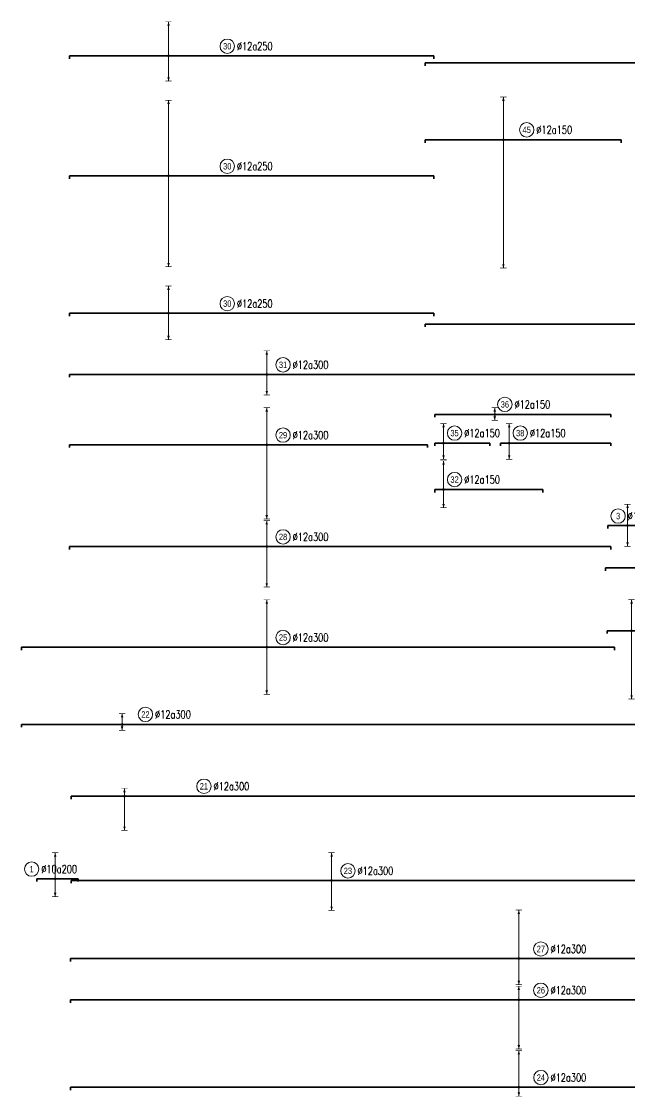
# Model space of a CAD drawing. Header units: millimetres. Extents: x -415354 to 883813, y -531490 to 486716.
# Drawn here: x 430 to 38382, y 980 to 68120 of the extents above; entities that cross this region are included whole.
import ezdxf
from ezdxf.enums import TextEntityAlignment as Align

# ---------------------------------------------------------------- set-up
doc = ezdxf.new("R2010")
doc.units = ezdxf.units.MM
doc.header["$MEASUREMENT"] = 0
for name, color, linetype, lineweight in [('NDC_S_DIM', 1, 'Continuous', 15), ('NDC_S_REBAR', 4, 'Continuous', 35), ('NDC_S_VN TEXT', 7, 'Continuous', 20)]:
    doc.layers.add(name, color=color, linetype=linetype, lineweight=lineweight)
doc.styles.add('ARIAL', font='arial.ttf', dxfattribs={"width": 0.8})
doc.styles.add('NDC_EN TXT', font='romans.shx', dxfattribs={"width": 0.8})

# ---------------------------------------------------------------- blocks, each defined once
blk = doc.blocks.new('*U179')
at = {"layer": 'NDC_S_REBAR'}
for p, q in [((0, 0), (-477.16, 0)), ((-477.16, 0), (-477.16, -0.9)), ((-477.16, -0.9), (-477.16, -0.9))]:
    blk.add_line(p, q, dxfattribs=at)
at = {"layer": 'NDC_S_VN TEXT', "style": 'ARIAL', "width": 0.8}
blk.add_attdef('KHT', text='', height=2, dxfattribs=at).set_placement((2.1, -2.92), align=Align.MIDDLE_CENTER)
at = {"layer": 'NDC_S_VN TEXT', "color": 3, "style": 'NDC_EN TXT', "width": 0.75}
blk.add_attdef('DKT', (5.1, -4.17), '', height=2.5, dxfattribs=at)
blk = doc.blocks.new('*U173')
h = blk.add_hatch(color=6)
edge = h.paths.add_edge_path()
edge.add_arc((-2.99, 0), 0.3, 0, 360)
at = {"layer": 'NDC_S_DIM', "color": 8}
for q in [(-2.99, 11.57), (-2.99, -23.18)]:
    blk.add_line((-2.99, 0), q, dxfattribs=at)
for points in [[(-3.99, 11.57, 0.2, 0.2, 0), (-1.99, 11.57, 0, 0, 0)], [(-3.99, -23.18, 0.2, 0.2, 0), (-1.99, -23.18, 0, 0, 0)]]:
    blk.add_lwpolyline(points, format="xyseb", dxfattribs=at)
at = {"layer": 'NDC_S_DIM'}
blk.add_circle((2.1, 3), 2.25, dxfattribs=at)
at = {"layer": 'NDC_S_DIM', "color": 6}
blk.add_circle((-2.99, 0), 0.3, dxfattribs=at)
at = {"layer": 'NDC_S_DIM', "color": 8}
for points in [[(-3.39, 10.37), (-2.99, 11.57), (-2.59, 10.37)], [(-3.39, -21.98), (-2.99, -23.18), (-2.59, -21.98)]]:
    blk.add_solid(points, dxfattribs=at)
at = {"layer": 'NDC_S_REBAR'}
for p, q in [((0, 0), (-64.53, 0)), ((-64.53, 0), (-64.53, -0.9)), ((0, 0), (47.17, 0)), ((47.17, 0), (47.17, -0.9)), ((-64.53, -0.9), (-64.53, -0.9)), ((47.17, -0.9), (47.17, -0.9))]:
    blk.add_line(p, q, dxfattribs=at)
at = {"layer": 'NDC_S_VN TEXT', "style": 'ARIAL', "width": 0.8}
blk.add_attdef('KHT', text='', height=2, dxfattribs=at).set_placement((2.1, 3), align=Align.MIDDLE_CENTER)
at = {"layer": 'NDC_S_VN TEXT', "color": 3, "style": 'NDC_EN TXT', "width": 0.75}
blk.add_attdef('DKT', (5.1, 1.75), '', height=2.5, dxfattribs=at)
blk = doc.blocks.new('*U174')
h = blk.add_hatch(color=6)
edge = h.paths.add_edge_path()
edge.add_arc((-2.99, 0), 0.3, 0, 360)
at = {"layer": 'NDC_S_DIM', "color": 8}
for q in [(-2.99, 8.1), (-2.99, -12.65)]:
    blk.add_line((-2.99, 0), q, dxfattribs=at)
for points in [[(-3.99, 8.1, 0.2, 0.2, 0), (-1.99, 8.1, 0, 0, 0)], [(-3.99, -12.65, 0.2, 0.2, 0), (-1.99, -12.65, 0, 0, 0)]]:
    blk.add_lwpolyline(points, format="xyseb", dxfattribs=at)
at = {"layer": 'NDC_S_DIM'}
blk.add_circle((2.1, 3), 2.25, dxfattribs=at)
at = {"layer": 'NDC_S_DIM', "color": 6}
blk.add_circle((-2.99, 0), 0.3, dxfattribs=at)
at = {"layer": 'NDC_S_DIM', "color": 8}
for points in [[(-3.39, 6.9), (-2.99, 8.1), (-2.59, 6.9)], [(-3.39, -11.45), (-2.99, -12.65), (-2.59, -11.45)]]:
    blk.add_solid(points, dxfattribs=at)
at = {"layer": 'NDC_S_REBAR'}
for p, q in [((0, 0), (-64.53, 0)), ((-64.53, 0), (-64.53, -0.9)), ((0, 0), (104.42, 0)), ((104.42, 0), (104.42, -0.9)), ((-64.53, -0.9), (-64.53, -0.9)), ((104.42, -0.9), (104.42, -0.9))]:
    blk.add_line(p, q, dxfattribs=at)
at = {"layer": 'NDC_S_VN TEXT', "style": 'ARIAL', "width": 0.8}
blk.add_attdef('KHT', text='', height=2, dxfattribs=at).set_placement((2.1, 3), align=Align.MIDDLE_CENTER)
at = {"layer": 'NDC_S_VN TEXT', "color": 3, "style": 'NDC_EN TXT', "width": 0.75}
blk.add_attdef('DKT', (5.1, 1.75), '', height=2.5, dxfattribs=at)
blk = doc.blocks.new('*U171')
h = blk.add_hatch(color=6)
edge = h.paths.add_edge_path()
edge.add_arc((-2.99, 0), 0.3, 0, 360)
at = {"layer": 'NDC_S_DIM', "color": 8}
for q in [(-2.99, 8.63), (-2.99, -9.37)]:
    blk.add_line((-2.99, 0), q, dxfattribs=at)
for points in [[(-3.99, 8.63, 0.2, 0.2, 0), (-1.99, 8.63, 0, 0, 0)], [(-3.99, -9.37, 0.2, 0.2, 0), (-1.99, -9.37, 0, 0, 0)]]:
    blk.add_lwpolyline(points, format="xyseb", dxfattribs=at)
at = {"layer": 'NDC_S_DIM'}
blk.add_circle((2.1, 3), 2.25, dxfattribs=at)
at = {"layer": 'NDC_S_DIM', "color": 6}
blk.add_circle((-2.99, 0), 0.3, dxfattribs=at)
at = {"layer": 'NDC_S_DIM', "color": 8}
for points in [[(-3.39, 7.43), (-2.99, 8.63), (-2.59, 7.43)], [(-3.39, -8.17), (-2.99, -9.37), (-2.59, -8.17)]]:
    blk.add_solid(points, dxfattribs=at)
at = {"layer": 'NDC_S_REBAR'}
for p, q in [((0, 0), (-84.28, 0)), ((-84.28, 0), (-84.28, -0.9)), ((0, 0), (470.92, 0)), ((-84.28, -0.9), (-84.28, -0.9))]:
    blk.add_line(p, q, dxfattribs=at)
at = {"layer": 'NDC_S_VN TEXT', "style": 'ARIAL', "width": 0.8}
blk.add_attdef('KHT', text='', height=2, dxfattribs=at).set_placement((2.1, 3), align=Align.MIDDLE_CENTER)
at = {"layer": 'NDC_S_VN TEXT', "color": 3, "style": 'NDC_EN TXT', "width": 0.75}
blk.add_attdef('DKT', (5.1, 1.75), '', height=2.5, dxfattribs=at)
blk = doc.blocks.new('*U169')
h = blk.add_hatch(color=6)
edge = h.paths.add_edge_path()
edge.add_arc((-39.85, 0), 0.3, 0, 360)
at = {"layer": 'NDC_S_DIM', "color": 8}
for q in [(-39.85, 15.14), (-39.85, -8.11)]:
    blk.add_line((-39.85, 0), q, dxfattribs=at)
for points in [[(-40.85, 15.14, 0.2, 0.2, 0), (-38.85, 15.14, 0, 0, 0)], [(-40.85, -8.11, 0.2, 0.2, 0), (-38.85, -8.11, 0, 0, 0)]]:
    blk.add_lwpolyline(points, format="xyseb", dxfattribs=at)
at = {"layer": 'NDC_S_DIM'}
blk.add_circle((-32.97, 3), 2.25, dxfattribs=at)
at = {"layer": 'NDC_S_DIM', "color": 6}
blk.add_circle((-39.85, 0), 0.3, dxfattribs=at)
at = {"layer": 'NDC_S_DIM', "color": 8}
for points in [[(-40.25, 13.94), (-39.85, 15.14), (-39.45, 13.94)], [(-40.25, -6.91), (-39.85, -8.11), (-39.45, -6.91)]]:
    blk.add_solid(points, dxfattribs=at)
at = {"layer": 'NDC_S_REBAR'}
for p, q in [((0, 0), (-179.82, 0)), ((-179.82, 0), (-179.82, -0.9)), ((-179.82, -0.9), (-179.82, -0.9))]:
    blk.add_line(p, q, dxfattribs=at)
at = {"layer": 'NDC_S_VN TEXT', "style": 'ARIAL', "width": 0.8}
blk.add_attdef('KHT', text='', height=2, dxfattribs=at).set_placement((-32.97, 3), align=Align.MIDDLE_CENTER)
at = {"layer": 'NDC_S_VN TEXT', "color": 3, "style": 'NDC_EN TXT', "width": 0.75}
blk.add_attdef('DKT', (-29.97, 1.75), '', height=2.5, dxfattribs=at)
blk = doc.blocks.new('*U170')
h = blk.add_hatch(color=6)
edge = h.paths.add_edge_path()
edge.add_arc((-39.87, 0), 0.3, 0, 360)
at = {"layer": 'NDC_S_DIM', "color": 8}
for q in [(-39.87, 11.43), (-39.87, -2.82)]:
    blk.add_line((-39.87, 0), q, dxfattribs=at)
for points in [[(-40.87, 11.43, 0.2, 0.2, 0), (-38.87, 11.43, 0, 0, 0)], [(-40.87, -2.82, 0.2, 0.2, 0), (-38.87, -2.82, 0, 0, 0)]]:
    blk.add_lwpolyline(points, format="xyseb", dxfattribs=at)
at = {"layer": 'NDC_S_DIM'}
blk.add_circle((-32.99, 3), 2.25, dxfattribs=at)
at = {"layer": 'NDC_S_DIM', "color": 6}
blk.add_circle((-39.87, 0), 0.3, dxfattribs=at)
at = {"layer": 'NDC_S_DIM', "color": 8}
for points in [[(-40.27, 10.23), (-39.87, 11.43), (-39.47, 10.23)], [(-40.27, -1.62), (-39.87, -2.82), (-39.47, -1.62)]]:
    blk.add_solid(points, dxfattribs=at)
at = {"layer": 'NDC_S_REBAR'}
for p, q in [((0, 0), (-179.84, 0)), ((-179.84, 0), (-179.84, -0.9)), ((0, 0), (69.61, 0)), ((69.61, 0), (69.61, -0.9)), ((-179.84, -0.9), (-179.84, -0.9)), ((69.61, -0.9), (69.61, -0.9))]:
    blk.add_line(p, q, dxfattribs=at)
at = {"layer": 'NDC_S_VN TEXT', "style": 'ARIAL', "width": 0.8}
blk.add_attdef('KHT', text='', height=2, dxfattribs=at).set_placement((-32.99, 3), align=Align.MIDDLE_CENTER)
at = {"layer": 'NDC_S_VN TEXT', "color": 3, "style": 'NDC_EN TXT', "width": 0.75}
blk.add_attdef('DKT', (-29.99, 1.75), '', height=2.5, dxfattribs=at)
blk = doc.blocks.new('*U162')
at = {"layer": 'NDC_S_REBAR'}
for p, q in [((0, 0), (-250.37, 0)), ((-250.37, 0), (-250.37, -0.9)), ((-250.37, -0.9), (-250.37, -0.9))]:
    blk.add_line(p, q, dxfattribs=at)
at = {"layer": 'NDC_S_VN TEXT', "style": 'ARIAL', "width": 0.8}
blk.add_attdef('KHT', text='', height=2, dxfattribs=at).set_placement((4.31, 3.17), align=Align.MIDDLE_CENTER)
at = {"layer": 'NDC_S_VN TEXT', "color": 3, "style": 'NDC_EN TXT', "width": 0.75}
blk.add_attdef('DKT', (7.31, 1.92), '', height=2.5, dxfattribs=at)
blk = doc.blocks.new('*U64')
h = blk.add_hatch(color=6)
edge = h.paths.add_edge_path()
edge.add_arc((-3.22, 0), 0.3, 0, 360)
at = {"layer": 'NDC_S_DIM', "color": 8}
for q in [(-3.22, 8.11), (-3.22, -5.59)]:
    blk.add_line((-3.22, 0), q, dxfattribs=at)
for points in [[(-4.22, 8.11, 0.2, 0.2, 0), (-2.22, 8.11, 0, 0, 0)], [(-4.22, -5.59, 0.2, 0.2, 0), (-2.22, -5.59, 0, 0, 0)]]:
    blk.add_lwpolyline(points, format="xyseb", dxfattribs=at)
at = {"layer": 'NDC_S_DIM'}
blk.add_circle((-10.56, 3.01), 2.25, dxfattribs=at)
at = {"layer": 'NDC_S_DIM', "color": 6}
blk.add_circle((-3.22, 0), 0.3, dxfattribs=at)
at = {"layer": 'NDC_S_DIM', "color": 8}
for points in [[(-3.62, 6.91), (-3.22, 8.11), (-2.82, 6.91)], [(-3.62, -4.39), (-3.22, -5.59), (-2.82, -4.39)]]:
    blk.add_solid(points, dxfattribs=at)
at = {"layer": 'NDC_S_REBAR'}
for p, q in [((0, 0), (-8.99, 0)), ((-8.99, 0), (-8.99, -0.9)), ((0, 0), (3.96, 0)), ((3.96, 0), (3.96, -0.9)), ((-8.99, -0.9), (-8.99, -0.9)), ((3.96, -0.9), (3.96, -0.9))]:
    blk.add_line(p, q, dxfattribs=at)
at = {"layer": 'NDC_S_VN TEXT', "style": 'ARIAL', "width": 0.8}
blk.add_attdef('KHT', text='', height=2, dxfattribs=at).set_placement((-10.56, 3.01), align=Align.MIDDLE_CENTER)
at = {"layer": 'NDC_S_VN TEXT', "color": 3, "style": 'NDC_EN TXT', "width": 0.75}
blk.add_attdef('DKT', (-7.56, 1.76), '', height=2.5, dxfattribs=at)
blk = doc.blocks.new('*U104')
h = blk.add_hatch(color=6)
edge = h.paths.add_edge_path()
edge.add_arc((0.3, 0), 0.3, 0, 360)
at = {"layer": 'NDC_S_DIM', "color": 8}
for q in [(0.3, 6.68), (0.3, -6.42)]:
    blk.add_line((0.3, 0), q, dxfattribs=at)
for points in [[(-0.7, 6.68, 0.2, 0.2, 0), (1.3, 6.68, 0, 0, 0)], [(-0.7, -6.42, 0.2, 0.2, 0), (1.3, -6.42, 0, 0, 0)]]:
    blk.add_lwpolyline(points, format="xyseb", dxfattribs=at)
at = {"layer": 'NDC_S_DIM'}
blk.add_circle((-2.64, 3), 2.25, dxfattribs=at)
at = {"layer": 'NDC_S_DIM', "color": 6}
blk.add_circle((0.3, 0), 0.3, dxfattribs=at)
at = {"layer": 'NDC_S_DIM', "color": 8}
for points in [[(-0.1, 5.48), (0.3, 6.68), (0.7, 5.48)], [(-0.1, -5.22), (0.3, -6.42), (0.7, -5.22)]]:
    blk.add_solid(points, dxfattribs=at)
at = {"layer": 'NDC_S_REBAR'}
for p, q in [((0, 0), (-5.85, 0)), ((-5.85, 0), (-5.85, -0.9)), ((0, 0), (11.1, 0)), ((11.1, 0), (11.1, -0.9)), ((-5.85, -0.9), (-5.85, -0.9)), ((11.1, -0.9), (11.1, -0.9))]:
    blk.add_line(p, q, dxfattribs=at)
at = {"layer": 'NDC_S_VN TEXT', "style": 'ARIAL', "width": 0.8}
blk.add_attdef('KHT', text='', height=2, dxfattribs=at).set_placement((-2.64, 3), align=Align.MIDDLE_CENTER)
at = {"layer": 'NDC_S_VN TEXT', "color": 3, "style": 'NDC_EN TXT', "width": 0.75}
blk.add_attdef('DKT', (0.36, 1.75), '', height=2.5, dxfattribs=at)
blk = doc.blocks.new('*U222')
h = blk.add_hatch(color=6)
edge = h.paths.add_edge_path()
edge.add_arc((-1.67, 0), 0.3, 0, 360)
at = {"layer": 'NDC_S_DIM', "color": 8}
for q in [(-1.67, 10.62), (-1.67, -7.88)]:
    blk.add_line((-1.67, 0), q, dxfattribs=at)
for points in [[(-2.67, 10.62, 0.2, 0.2, 0), (-0.67, 10.62, 0, 0, 0)], [(-2.67, -7.88, 0.2, 0.2, 0), (-0.67, -7.88, 0, 0, 0)]]:
    blk.add_lwpolyline(points, format="xyseb", dxfattribs=at)
at = {"layer": 'NDC_S_DIM'}
blk.add_circle((16.66, 3), 2.25, dxfattribs=at)
at = {"layer": 'NDC_S_DIM', "color": 6}
blk.add_circle((-1.67, 0), 0.3, dxfattribs=at)
at = {"layer": 'NDC_S_DIM', "color": 8}
for points in [[(-2.07, 9.42), (-1.67, 10.62), (-1.27, 9.42)], [(-2.07, -6.68), (-1.67, -7.88), (-1.27, -6.68)]]:
    blk.add_solid(points, dxfattribs=at)
at = {"layer": 'NDC_S_REBAR'}
for p, q in [((0, 0), (-32.56, 0)), ((-32.56, 0), (-32.56, -0.9)), ((0, 0), (81.14, 0)), ((81.14, 0), (81.14, -0.9)), ((-32.56, -0.9), (-32.56, -0.9)), ((81.14, -0.9), (81.14, -0.9))]:
    blk.add_line(p, q, dxfattribs=at)
at = {"layer": 'NDC_S_VN TEXT', "style": 'ARIAL', "width": 0.8}
blk.add_attdef('KHT', text='', height=2, dxfattribs=at).set_placement((16.66, 3), align=Align.MIDDLE_CENTER)
at = {"layer": 'NDC_S_VN TEXT', "color": 3, "style": 'NDC_EN TXT', "width": 0.75}
blk.add_attdef('DKT', (19.66, 1.75), '', height=2.5, dxfattribs=at)
blk = doc.blocks.new('*U233')
h = blk.add_hatch(color=6)
edge = h.paths.add_edge_path()
edge.add_arc((-2.99, 0), 0.3, 0, 360)
at = {"layer": 'NDC_S_DIM', "color": 8}
for q in [(-2.99, 7.36), (-2.99, -6.39)]:
    blk.add_line((-2.99, 0), q, dxfattribs=at)
for points in [[(-3.99, 7.36, 0.2, 0.2, 0), (-1.99, 7.36, 0, 0, 0)], [(-3.99, -6.39, 0.2, 0.2, 0), (-1.99, -6.39, 0, 0, 0)]]:
    blk.add_lwpolyline(points, format="xyseb", dxfattribs=at)
at = {"layer": 'NDC_S_DIM'}
blk.add_circle((2.1, 3), 2.25, dxfattribs=at)
at = {"layer": 'NDC_S_DIM', "color": 6}
blk.add_circle((-2.99, 0), 0.3, dxfattribs=at)
at = {"layer": 'NDC_S_DIM', "color": 8}
for points in [[(-3.39, 6.16), (-2.99, 7.36), (-2.59, 6.16)], [(-3.39, -5.19), (-2.99, -6.39), (-2.59, -5.19)]]:
    blk.add_solid(points, dxfattribs=at)
at = {"layer": 'NDC_S_REBAR'}
for p, q in [((0, 0), (-64.53, 0)), ((-64.53, 0), (-64.53, -0.9)), ((0, 0), (590.17, 0)), ((-64.53, -0.9), (-64.53, -0.9))]:
    blk.add_line(p, q, dxfattribs=at)
at = {"layer": 'NDC_S_VN TEXT', "style": 'ARIAL', "width": 0.8}
blk.add_attdef('KHT', text='', height=2, dxfattribs=at).set_placement((2.1, 3), align=Align.MIDDLE_CENTER)
at = {"layer": 'NDC_S_VN TEXT', "color": 3, "style": 'NDC_EN TXT', "width": 0.75}
blk.add_attdef('DKT', (5.1, 1.75), '', height=2.5, dxfattribs=at)
blk = doc.blocks.new('*U234')
h = blk.add_hatch(color=6)
edge = h.paths.add_edge_path()
edge.add_arc((-1.67, 0), 0.3, 0, 360)
at = {"layer": 'NDC_S_DIM', "color": 8}
for q in [(-1.67, 3.4), (-1.67, -1.85)]:
    blk.add_line((-1.67, 0), q, dxfattribs=at)
for points in [[(-2.67, 3.4, 0.2, 0.2, 0), (-0.67, 3.4, 0, 0, 0)], [(-2.67, -1.85, 0.2, 0.2, 0), (-0.67, -1.85, 0, 0, 0)]]:
    blk.add_lwpolyline(points, format="xyseb", dxfattribs=at)
at = {"layer": 'NDC_S_DIM'}
blk.add_circle((5.62, 3.12), 2.25, dxfattribs=at)
at = {"layer": 'NDC_S_DIM', "color": 6}
blk.add_circle((-1.67, 0), 0.3, dxfattribs=at)
at = {"layer": 'NDC_S_DIM', "color": 8}
for points in [[(-2.07, 2.2), (-1.67, 3.4), (-1.27, 2.2)], [(-2.07, -0.65), (-1.67, -1.85), (-1.27, -0.65)]]:
    blk.add_solid(points, dxfattribs=at)
at = {"layer": 'NDC_S_REBAR'}
for p, q in [((0, 0), (-33.06, 0)), ((-33.06, 0), (-33.06, -0.9)), ((0, 0), (194.45, 0)), ((194.45, 0), (194.45, -0.9)), ((-33.06, -0.9), (-33.06, -0.9)), ((194.45, -0.9), (194.45, -0.9))]:
    blk.add_line(p, q, dxfattribs=at)
at = {"layer": 'NDC_S_VN TEXT', "style": 'ARIAL', "width": 0.8}
blk.add_attdef('KHT', text='', height=2, dxfattribs=at).set_placement((5.62, 3.12), align=Align.MIDDLE_CENTER)
at = {"layer": 'NDC_S_VN TEXT', "color": 3, "style": 'NDC_EN TXT', "width": 0.75}
blk.add_attdef('DKT', (8.62, 1.87), '', height=2.5, dxfattribs=at)
blk = doc.blocks.new('*U235')
h = blk.add_hatch(color=6)
edge = h.paths.add_edge_path()
edge.add_arc((-1.67, 0), 0.3, 0, 360)
at = {"layer": 'NDC_S_DIM', "color": 8}
for q in [(-1.67, 2.43), (-1.67, -10.65)]:
    blk.add_line((-1.67, 0), q, dxfattribs=at)
for points in [[(-2.67, 2.43, 0.2, 0.2, 0), (-0.67, 2.43, 0, 0, 0)], [(-2.67, -10.65, 0.2, 0.2, 0), (-0.67, -10.65, 0, 0, 0)]]:
    blk.add_lwpolyline(points, format="xyseb", dxfattribs=at)
at = {"layer": 'NDC_S_DIM'}
blk.add_circle((23.12, 3.12), 2.25, dxfattribs=at)
at = {"layer": 'NDC_S_DIM', "color": 6}
blk.add_circle((-1.67, 0), 0.3, dxfattribs=at)
at = {"layer": 'NDC_S_DIM', "color": 8}
for points in [[(-2.07, 1.23), (-1.67, 2.43), (-1.27, 1.23)], [(-2.07, -9.45), (-1.67, -10.65), (-1.27, -9.45)]]:
    blk.add_solid(points, dxfattribs=at)
at = {"layer": 'NDC_S_REBAR'}
for p, q in [((0, 0), (-18.31, 0)), ((-18.31, 0), (-18.31, -0.9)), ((0, 0), (194.09, 0)), ((194.09, 0), (194.09, -0.9)), ((-18.31, -0.9), (-18.31, -0.9)), ((194.09, -0.9), (194.09, -0.9))]:
    blk.add_line(p, q, dxfattribs=at)
at = {"layer": 'NDC_S_VN TEXT', "style": 'ARIAL', "width": 0.8}
blk.add_attdef('KHT', text='', height=2, dxfattribs=at).set_placement((23.12, 3.12), align=Align.MIDDLE_CENTER)
at = {"layer": 'NDC_S_VN TEXT', "color": 3, "style": 'NDC_EN TXT', "width": 0.75}
blk.add_attdef('DKT', (26.12, 1.87), '', height=2.5, dxfattribs=at)
blk = doc.blocks.new('*U252')
h = blk.add_hatch(color=6)
edge = h.paths.add_edge_path()
edge.add_arc((-1.67, 0), 0.3, 0, 360)
at = {"layer": 'NDC_S_DIM', "color": 8}
for q in [(-1.67, 13.34), (-1.67, -40.06)]:
    blk.add_line((-1.67, 0), q, dxfattribs=at)
for points in [[(-2.67, 13.34, 0.2, 0.2, 0), (-0.67, 13.34, 0, 0, 0)], [(-2.67, -40.06, 0.2, 0.2, 0), (-0.67, -40.06, 0, 0, 0)]]:
    blk.add_lwpolyline(points, format="xyseb", dxfattribs=at)
at = {"layer": 'NDC_S_DIM'}
blk.add_circle((5.62, 3.12), 2.25, dxfattribs=at)
at = {"layer": 'NDC_S_DIM', "color": 6}
blk.add_circle((-1.67, 0), 0.3, dxfattribs=at)
at = {"layer": 'NDC_S_DIM', "color": 8}
for points in [[(-2.07, 12.14), (-1.67, 13.34), (-1.27, 12.14)], [(-2.07, -38.86), (-1.67, -40.06), (-1.27, -38.86)]]:
    blk.add_solid(points, dxfattribs=at)
at = {"layer": 'NDC_S_REBAR'}
for p, q in [((0, 0), (-26.07, 0)), ((-26.07, 0), (-26.07, -0.9)), ((0, 0), (35.13, 0)), ((35.13, 0), (35.13, -0.9)), ((-26.07, -0.9), (-26.07, -0.9)), ((35.13, -0.9), (35.13, -0.9))]:
    blk.add_line(p, q, dxfattribs=at)
at = {"layer": 'NDC_S_VN TEXT', "style": 'ARIAL', "width": 0.8}
blk.add_attdef('KHT', text='', height=2, dxfattribs=at).set_placement((5.62, 3.12), align=Align.MIDDLE_CENTER)
at = {"layer": 'NDC_S_VN TEXT', "color": 3, "style": 'NDC_EN TXT', "width": 0.75}
blk.add_attdef('DKT', (8.62, 1.87), '', height=2.5, dxfattribs=at)
blk = doc.blocks.new('*U267')
h = blk.add_hatch(color=6)
edge = h.paths.add_edge_path()
edge.add_arc((-39.85, 0), 0.3, 0, 360)
at = {"layer": 'NDC_S_DIM', "color": 8}
for q in [(-39.85, 4.28), (-39.85, -15.32)]:
    blk.add_line((-39.85, 0), q, dxfattribs=at)
for points in [[(-40.85, 4.28, 0.2, 0.2, 0), (-38.85, 4.28, 0, 0, 0)], [(-40.85, -15.32, 0.2, 0.2, 0), (-38.85, -15.32, 0, 0, 0)]]:
    blk.add_lwpolyline(points, format="xyseb", dxfattribs=at)
at = {"layer": 'NDC_S_DIM'}
blk.add_circle((-32.97, 3), 2.25, dxfattribs=at)
at = {"layer": 'NDC_S_DIM', "color": 6}
blk.add_circle((-39.85, 0), 0.3, dxfattribs=at)
at = {"layer": 'NDC_S_DIM', "color": 8}
for points in [[(-40.25, 3.08), (-39.85, 4.28), (-39.45, 3.08)], [(-40.25, -14.12), (-39.85, -15.32), (-39.45, -14.12)]]:
    blk.add_solid(points, dxfattribs=at)
at = {"layer": 'NDC_S_REBAR'}
for p, q in [((0, 0), (-179.82, 0)), ((-179.82, 0), (-179.82, -0.9)), ((-179.82, -0.9), (-179.82, -0.9))]:
    blk.add_line(p, q, dxfattribs=at)
at = {"layer": 'NDC_S_VN TEXT', "style": 'ARIAL', "width": 0.8}
blk.add_attdef('KHT', text='', height=2, dxfattribs=at).set_placement((-32.97, 3), align=Align.MIDDLE_CENTER)
at = {"layer": 'NDC_S_VN TEXT', "color": 3, "style": 'NDC_EN TXT', "width": 0.75}
blk.add_attdef('DKT', (-29.97, 1.75), '', height=2.5, dxfattribs=at)
blk = doc.blocks.new('*U865')
h = blk.add_hatch(color=6)
edge = h.paths.add_edge_path()
edge.add_arc((-1.67, 0), 0.3, 0, 360)
at = {"layer": 'NDC_S_DIM', "color": 8}
for q in [(-1.67, 23.61), (-1.67, -28.39)]:
    blk.add_line((-1.67, 0), q, dxfattribs=at)
for points in [[(-2.67, 23.61, 0.2, 0.2, 0), (-0.67, 23.61, 0, 0, 0)], [(-2.67, -28.39, 0.2, 0.2, 0), (-0.67, -28.39, 0, 0, 0)]]:
    blk.add_lwpolyline(points, format="xyseb", dxfattribs=at)
at = {"layer": 'NDC_S_DIM'}
blk.add_circle((16.66, 3), 2.25, dxfattribs=at)
at = {"layer": 'NDC_S_DIM', "color": 6}
blk.add_circle((-1.67, 0), 0.3, dxfattribs=at)
at = {"layer": 'NDC_S_DIM', "color": 8}
for points in [[(-2.07, 22.41), (-1.67, 23.61), (-1.27, 22.41)], [(-2.07, -27.19), (-1.67, -28.39), (-1.27, -27.19)]]:
    blk.add_solid(points, dxfattribs=at)
at = {"layer": 'NDC_S_REBAR'}
for p, q in [((0, 0), (-32.56, 0)), ((-32.56, 0), (-32.56, -0.9)), ((0, 0), (81.14, 0)), ((81.14, 0), (81.14, -0.9)), ((-32.56, -0.9), (-32.56, -0.9)), ((81.14, -0.9), (81.14, -0.9))]:
    blk.add_line(p, q, dxfattribs=at)
at = {"layer": 'NDC_S_VN TEXT', "style": 'ARIAL', "width": 0.8}
blk.add_attdef('KHT', text='', height=2, dxfattribs=at).set_placement((16.66, 3), align=Align.MIDDLE_CENTER)
at = {"layer": 'NDC_S_VN TEXT', "color": 3, "style": 'NDC_EN TXT', "width": 0.75}
blk.add_attdef('DKT', (19.66, 1.75), '', height=2.5, dxfattribs=at)
blk = doc.blocks.new('*U866')
h = blk.add_hatch(color=6)
edge = h.paths.add_edge_path()
edge.add_arc((-1.67, 0), 0.3, 0, 360)
at = {"layer": 'NDC_S_DIM', "color": 8}
for q in [(-1.67, 8.51), (-1.67, -8.24)]:
    blk.add_line((-1.67, 0), q, dxfattribs=at)
for points in [[(-2.67, 8.51, 0.2, 0.2, 0), (-0.67, 8.51, 0, 0, 0)], [(-2.67, -8.24, 0.2, 0.2, 0), (-0.67, -8.24, 0, 0, 0)]]:
    blk.add_lwpolyline(points, format="xyseb", dxfattribs=at)
at = {"layer": 'NDC_S_DIM'}
blk.add_circle((16.66, 3), 2.25, dxfattribs=at)
at = {"layer": 'NDC_S_DIM', "color": 6}
blk.add_circle((-1.67, 0), 0.3, dxfattribs=at)
at = {"layer": 'NDC_S_DIM', "color": 8}
for points in [[(-2.07, 7.31), (-1.67, 8.51), (-1.27, 7.31)], [(-2.07, -7.04), (-1.67, -8.24), (-1.27, -7.04)]]:
    blk.add_solid(points, dxfattribs=at)
at = {"layer": 'NDC_S_REBAR'}
for p, q in [((0, 0), (-32.56, 0)), ((-32.56, 0), (-32.56, -0.9)), ((0, 0), (81.14, 0)), ((81.14, 0), (81.14, -0.9)), ((-32.56, -0.9), (-32.56, -0.9)), ((81.14, -0.9), (81.14, -0.9))]:
    blk.add_line(p, q, dxfattribs=at)
at = {"layer": 'NDC_S_VN TEXT', "style": 'ARIAL', "width": 0.8}
blk.add_attdef('KHT', text='', height=2, dxfattribs=at).set_placement((16.66, 3), align=Align.MIDDLE_CENTER)
at = {"layer": 'NDC_S_VN TEXT', "color": 3, "style": 'NDC_EN TXT', "width": 0.75}
blk.add_attdef('DKT', (19.66, 1.75), '', height=2.5, dxfattribs=at)
blk = doc.blocks.new('*U867')
h = blk.add_hatch(color=6)
edge = h.paths.add_edge_path()
edge.add_arc((-2.99, 0), 0.3, 0, 360)
at = {"layer": 'NDC_S_DIM', "color": 8}
for q in [(-2.99, 14.78), (-2.99, -14.72)]:
    blk.add_line((-2.99, 0), q, dxfattribs=at)
for points in [[(-3.99, 14.78, 0.2, 0.2, 0), (-1.99, 14.78, 0, 0, 0)], [(-3.99, -14.72, 0.2, 0.2, 0), (-1.99, -14.72, 0, 0, 0)]]:
    blk.add_lwpolyline(points, format="xyseb", dxfattribs=at)
at = {"layer": 'NDC_S_DIM'}
blk.add_circle((2.1, 3), 2.25, dxfattribs=at)
at = {"layer": 'NDC_S_DIM', "color": 6}
blk.add_circle((-2.99, 0), 0.3, dxfattribs=at)
at = {"layer": 'NDC_S_DIM', "color": 8}
for points in [[(-3.39, 13.58), (-2.99, 14.78), (-2.59, 13.58)], [(-3.39, -13.52), (-2.99, -14.72), (-2.59, -13.52)]]:
    blk.add_solid(points, dxfattribs=at)
at = {"layer": 'NDC_S_REBAR'}
for p, q in [((0, 0), (-79.53, 0)), ((-79.53, 0), (-79.53, -0.9)), ((0, 0), (105.55, 0)), ((105.55, 0), (105.55, -0.9)), ((-79.53, -0.9), (-79.53, -0.9)), ((105.55, -0.9), (105.55, -0.9))]:
    blk.add_line(p, q, dxfattribs=at)
at = {"layer": 'NDC_S_VN TEXT', "style": 'ARIAL', "width": 0.8}
blk.add_attdef('KHT', text='', height=2, dxfattribs=at).set_placement((2.1, 3), align=Align.MIDDLE_CENTER)
at = {"layer": 'NDC_S_VN TEXT', "color": 3, "style": 'NDC_EN TXT', "width": 0.75}
blk.add_attdef('DKT', (5.1, 1.75), '', height=2.5, dxfattribs=at)
blk = doc.blocks.new('*U880')
h = blk.add_hatch(color=6)
edge = h.paths.add_edge_path()
edge.add_arc((13.27, 0), 0.3, 0, 360)
at = {"layer": 'NDC_S_DIM', "color": 8}
for q in [(13.27, 4.5), (13.27, -5.5)]:
    blk.add_line((13.27, 0), q, dxfattribs=at)
for points in [[(12.27, 4.5, 0.2, 0.2, 0), (14.27, 4.5, 0, 0, 0)], [(12.27, -5.5, 0.2, 0.2, 0), (14.27, -5.5, 0, 0, 0)]]:
    blk.add_lwpolyline(points, format="xyseb", dxfattribs=at)
at = {"layer": 'NDC_S_DIM'}
blk.add_circle((16.42, 3.12), 2.25, dxfattribs=at)
at = {"layer": 'NDC_S_DIM', "color": 6}
blk.add_circle((13.27, 0), 0.3, dxfattribs=at)
at = {"layer": 'NDC_S_DIM', "color": 8}
for points in [[(12.87, 3.3), (13.27, 4.5), (13.67, 3.3)], [(12.87, -4.3), (13.27, -5.5), (13.67, -4.3)]]:
    blk.add_solid(points, dxfattribs=at)
at = {"layer": 'NDC_S_REBAR'}
for p, q in [((0, 0), (-34.9, 0)), ((-34.9, 0), (-34.9, -0.9)), ((0, 0), (74.55, 0)), ((74.55, 0), (74.55, -0.9)), ((-34.9, -0.9), (-34.9, -0.9)), ((74.55, -0.9), (74.55, -0.9))]:
    blk.add_line(p, q, dxfattribs=at)
at = {"layer": 'NDC_S_VN TEXT', "style": 'ARIAL', "width": 0.8}
blk.add_attdef('KHT', text='', height=2, dxfattribs=at).set_placement((16.42, 3.12), align=Align.MIDDLE_CENTER)
at = {"layer": 'NDC_S_VN TEXT', "color": 3, "style": 'NDC_EN TXT', "width": 0.75}
blk.add_attdef('DKT', (19.42, 1.87), '', height=2.5, dxfattribs=at)
blk = doc.blocks.new('*U881')
h = blk.add_hatch(color=6)
edge = h.paths.add_edge_path()
edge.add_arc((-1.62, 0), 0.3, 0, 360)
at = {"layer": 'NDC_S_DIM', "color": 8}
for q in [(-1.62, 9.64), (-1.62, -21.36)]:
    blk.add_line((-1.62, 0), q, dxfattribs=at)
for points in [[(-2.62, 9.64, 0.2, 0.2, 0), (-0.62, 9.64, 0, 0, 0)], [(-2.62, -21.36, 0.2, 0.2, 0), (-0.62, -21.36, 0, 0, 0)]]:
    blk.add_lwpolyline(points, format="xyseb", dxfattribs=at)
at = {"layer": 'NDC_S_DIM'}
blk.add_circle((5.68, 3.12), 2.25, dxfattribs=at)
at = {"layer": 'NDC_S_DIM', "color": 6}
blk.add_circle((-1.62, 0), 0.3, dxfattribs=at)
at = {"layer": 'NDC_S_DIM', "color": 8}
for points in [[(-2.02, 8.44), (-1.62, 9.64), (-1.22, 8.44)], [(-2.02, -20.16), (-1.62, -21.36), (-1.22, -20.16)]]:
    blk.add_solid(points, dxfattribs=at)
at = {"layer": 'NDC_S_REBAR'}
for p, q in [((0, 0), (-9.2, 0)), ((-9.2, 0), (-9.2, -0.9)), ((0, 0), (35.16, 0)), ((35.16, 0), (35.16, -0.9)), ((-9.2, -0.9), (-9.2, -0.9)), ((35.16, -0.9), (35.16, -0.9))]:
    blk.add_line(p, q, dxfattribs=at)
at = {"layer": 'NDC_S_VN TEXT', "style": 'ARIAL', "width": 0.8}
blk.add_attdef('KHT', text='', height=2, dxfattribs=at).set_placement((5.68, 3.12), align=Align.MIDDLE_CENTER)
at = {"layer": 'NDC_S_VN TEXT', "color": 3, "style": 'NDC_EN TXT', "width": 0.75}
blk.add_attdef('DKT', (8.68, 1.87), '', height=2.5, dxfattribs=at)
blk = doc.blocks.new('*U998')
h = blk.add_hatch(color=6)
edge = h.paths.add_edge_path()
edge.add_arc((13.27, 0), 0.3, 0, 360)
at = {"layer": 'NDC_S_DIM', "color": 8}
for q in [(13.27, 2.09), (13.27, -1.86)]:
    blk.add_line((13.27, 0), q, dxfattribs=at)
for points in [[(12.27, 2.09, 0.2, 0.2, 0), (14.27, 2.09, 0, 0, 0)], [(12.27, -1.86, 0.2, 0.2, 0), (14.27, -1.86, 0, 0, 0)]]:
    blk.add_lwpolyline(points, format="xyseb", dxfattribs=at)
at = {"layer": 'NDC_S_DIM'}
blk.add_circle((16.42, 3.12), 2.25, dxfattribs=at)
at = {"layer": 'NDC_S_DIM', "color": 6}
blk.add_circle((13.27, 0), 0.3, dxfattribs=at)
at = {"layer": 'NDC_S_DIM', "color": 8}
for points in [[(12.87, 0.89), (13.27, 2.09), (13.67, 0.89)], [(12.87, -0.66), (13.27, -1.86), (13.67, -0.66)]]:
    blk.add_solid(points, dxfattribs=at)
at = {"layer": 'NDC_S_REBAR'}
for p, q in [((0, 0), (-5.44, 0)), ((-5.44, 0), (-5.44, -0.9)), ((0, 0), (49.51, 0)), ((49.51, 0), (49.51, -0.9)), ((-5.44, -0.9), (-5.44, -0.9)), ((49.51, -0.9), (49.51, -0.9))]:
    blk.add_line(p, q, dxfattribs=at)
at = {"layer": 'NDC_S_VN TEXT', "style": 'ARIAL', "width": 0.8}
blk.add_attdef('KHT', text='', height=2, dxfattribs=at).set_placement((16.42, 3.12), align=Align.MIDDLE_CENTER)
at = {"layer": 'NDC_S_VN TEXT', "color": 3, "style": 'NDC_EN TXT', "width": 0.75}
blk.add_attdef('DKT', (19.42, 1.87), '', height=2.5, dxfattribs=at)
blk = doc.blocks.new('*U999')
h = blk.add_hatch(color=6)
edge = h.paths.add_edge_path()
edge.add_arc((-2.72, 0), 0.3, 0, 360)
at = {"layer": 'NDC_S_DIM', "color": 8}
for q in [(-2.72, 6.11), (-2.72, -5.04)]:
    blk.add_line((-2.72, 0), q, dxfattribs=at)
for points in [[(-3.72, 6.11, 0.2, 0.2, 0), (-1.72, 6.11, 0, 0, 0)], [(-3.72, -5.04, 0.2, 0.2, 0), (-1.72, -5.04, 0, 0, 0)]]:
    blk.add_lwpolyline(points, format="xyseb", dxfattribs=at)
at = {"layer": 'NDC_S_DIM'}
blk.add_circle((0.72, 3.12), 2.25, dxfattribs=at)
at = {"layer": 'NDC_S_DIM', "color": 6}
blk.add_circle((-2.72, 0), 0.3, dxfattribs=at)
at = {"layer": 'NDC_S_DIM', "color": 8}
for points in [[(-3.12, 4.91), (-2.72, 6.11), (-2.32, 4.91)], [(-3.12, -3.84), (-2.72, -5.04), (-2.32, -3.84)]]:
    blk.add_solid(points, dxfattribs=at)
at = {"layer": 'NDC_S_REBAR'}
for p, q in [((0, 0), (-5.44, 0)), ((-5.44, 0), (-5.44, -0.9)), ((0, 0), (11.76, 0)), ((11.76, 0), (11.76, -0.9)), ((-5.44, -0.9), (-5.44, -0.9)), ((11.76, -0.9), (11.76, -0.9))]:
    blk.add_line(p, q, dxfattribs=at)
at = {"layer": 'NDC_S_VN TEXT', "style": 'ARIAL', "width": 0.8}
blk.add_attdef('KHT', text='', height=2, dxfattribs=at).set_placement((0.72, 3.12), align=Align.MIDDLE_CENTER)
at = {"layer": 'NDC_S_VN TEXT', "color": 3, "style": 'NDC_EN TXT', "width": 0.75}
blk.add_attdef('DKT', (3.72, 1.87), '', height=2.5, dxfattribs=at)
blk = doc.blocks.new('*U1000')
h = blk.add_hatch(color=6)
edge = h.paths.add_edge_path()
edge.add_arc((-2.72, 0), 0.3, 0, 360)
at = {"layer": 'NDC_S_DIM', "color": 8}
for q in [(-2.72, 6.11), (-2.72, -5.04)]:
    blk.add_line((-2.72, 0), q, dxfattribs=at)
for points in [[(-3.72, 6.11, 0.2, 0.2, 0), (-1.72, 6.11, 0, 0, 0)], [(-3.72, -5.04, 0.2, 0.2, 0), (-1.72, -5.04, 0, 0, 0)]]:
    blk.add_lwpolyline(points, format="xyseb", dxfattribs=at)
at = {"layer": 'NDC_S_DIM'}
blk.add_circle((0.72, 3.12), 2.25, dxfattribs=at)
at = {"layer": 'NDC_S_DIM', "color": 6}
blk.add_circle((-2.72, 0), 0.3, dxfattribs=at)
at = {"layer": 'NDC_S_DIM', "color": 8}
for points in [[(-3.12, 4.91), (-2.72, 6.11), (-2.32, 4.91)], [(-3.12, -3.84), (-2.72, -5.04), (-2.32, -3.84)]]:
    blk.add_solid(points, dxfattribs=at)
at = {"layer": 'NDC_S_REBAR'}
for p, q in [((0, 0), (-5.44, 0)), ((-5.44, 0), (-5.44, -0.9)), ((0, 0), (29.01, 0)), ((29.01, 0), (29.01, -0.9)), ((-5.44, -0.9), (-5.44, -0.9)), ((29.01, -0.9), (29.01, -0.9))]:
    blk.add_line(p, q, dxfattribs=at)
at = {"layer": 'NDC_S_VN TEXT', "style": 'ARIAL', "width": 0.8}
blk.add_attdef('KHT', text='', height=2, dxfattribs=at).set_placement((0.72, 3.12), align=Align.MIDDLE_CENTER)
at = {"layer": 'NDC_S_VN TEXT', "color": 3, "style": 'NDC_EN TXT', "width": 0.75}
blk.add_attdef('DKT', (3.72, 1.87), '', height=2.5, dxfattribs=at)
blk = doc.blocks.new('*U1001')
h = blk.add_hatch(color=6)
edge = h.paths.add_edge_path()
edge.add_arc((-2.72, 0), 0.3, 0, 360)
at = {"layer": 'NDC_S_DIM', "color": 8}
for q in [(-2.72, 8.96), (-2.72, -5.69)]:
    blk.add_line((-2.72, 0), q, dxfattribs=at)
for points in [[(-3.72, 8.96, 0.2, 0.2, 0), (-1.72, 8.96, 0, 0, 0)], [(-3.72, -5.69, 0.2, 0.2, 0), (-1.72, -5.69, 0, 0, 0)]]:
    blk.add_lwpolyline(points, format="xyseb", dxfattribs=at)
at = {"layer": 'NDC_S_DIM'}
blk.add_circle((0.72, 3.12), 2.25, dxfattribs=at)
at = {"layer": 'NDC_S_DIM', "color": 6}
blk.add_circle((-2.72, 0), 0.3, dxfattribs=at)
at = {"layer": 'NDC_S_DIM', "color": 8}
for points in [[(-3.12, 7.76), (-2.72, 8.96), (-2.32, 7.76)], [(-3.12, -4.49), (-2.72, -5.69), (-2.32, -4.49)]]:
    blk.add_solid(points, dxfattribs=at)
at = {"layer": 'NDC_S_REBAR'}
for p, q in [((0, 0), (-5.44, 0)), ((-5.44, 0), (-5.44, -0.9)), ((0, 0), (28.26, 0)), ((28.26, 0), (28.26, -0.9)), ((-5.44, -0.9), (-5.44, -0.9)), ((28.26, -0.9), (28.26, -0.9))]:
    blk.add_line(p, q, dxfattribs=at)
at = {"layer": 'NDC_S_VN TEXT', "style": 'ARIAL', "width": 0.8}
blk.add_attdef('KHT', text='', height=2, dxfattribs=at).set_placement((0.72, 3.12), align=Align.MIDDLE_CENTER)
at = {"layer": 'NDC_S_VN TEXT', "color": 3, "style": 'NDC_EN TXT', "width": 0.75}
blk.add_attdef('DKT', (3.72, 1.87), '', height=2.5, dxfattribs=at)

msp = doc.modelspace()

# ---------------------------------------------------------------- block references
at = {"xscale": 200, "yscale": 200, "zscale": 200}
for name, p, values in [('*U222', (9942, 65975.2), {'KHT': '30', 'DKT': '%%c12a250'}), ('*U865', (9942, 58478.1), {'KHT': '30', 'DKT': '%%c12a250'}), ('*U252', (30843, 60731.4), {'KHT': '45', 'DKT': '%%c12a150'}), ('*U866', (9942, 49898.4), {'KHT': '30', 'DKT': '%%c12a250'}), ('*U233', (16335.7, 46078.7), {'KHT': '31', 'DKT': '%%c12a300'}), ('*U998', (27318, 43582.9), {'KHT': '36', 'DKT': '%%c12a150'}), ('*U173', (16335.7, 41686.6), {'KHT': '29', 'DKT': '%%c12a300'}), ('*U999', (27318, 41787.9), {'KHT': '35', 'DKT': '%%c12a150'}), ('*U1000', (31418, 41787.9), {'KHT': '38', 'DKT': '%%c12a150'}), ('*U1001', (27318, 38888.5), {'KHT': '32', 'DKT': '%%c12a150'}), ('*U104', (38199.8, 36633.7), {'KHT': '3', 'DKT': '%%c10a200'}), ('*U174', (16335.7, 35330), {'KHT': '28', 'DKT': '%%c12a300'}), ('*U880', (43860.4, 34000.4), {'KHT': '39', 'DKT': '%%c12a150'}), ('*U867', (16335.7, 29043.1), {'KHT': '25', 'DKT': '%%c12a300'}), ('*U881', (38838.4, 30072.8), {'KHT': '34', 'DKT': '%%c12a300'}), ('*U234', (7042, 24219), {'KHT': '22', 'DKT': '%%c12a300'}), ('*U235', (7192, 19729.6), {'KHT': '21', 'DKT': '%%c12a300'}), ('*U64', (3177.2, 14578.8), {'KHT': '1', 'DKT': '%%c10a200'}), ('*U171', (20386.1, 14474.2), {'KHT': '23', 'DKT': '%%c12a300'}), ('*U169', (39443.2, 9592.2), {'KHT': '27', 'DKT': '%%c12a300'}), ('*U267', (39443.2, 7015), {'KHT': '26', 'DKT': '%%c12a300'}), ('*U170', (39448.8, 1564.2), {'KHT': '24', 'DKT': '%%c12a300'})]:
    msp.add_blockref(name, p, dxfattribs=at).add_auto_attribs(values)
for name, p in [('*U162', (75703.3, 65539.7)), ('*U179', (121061.9, 49223))]:
    msp.add_blockref(name, p, dxfattribs=at)

doc.saveas('drawing.dxf')
